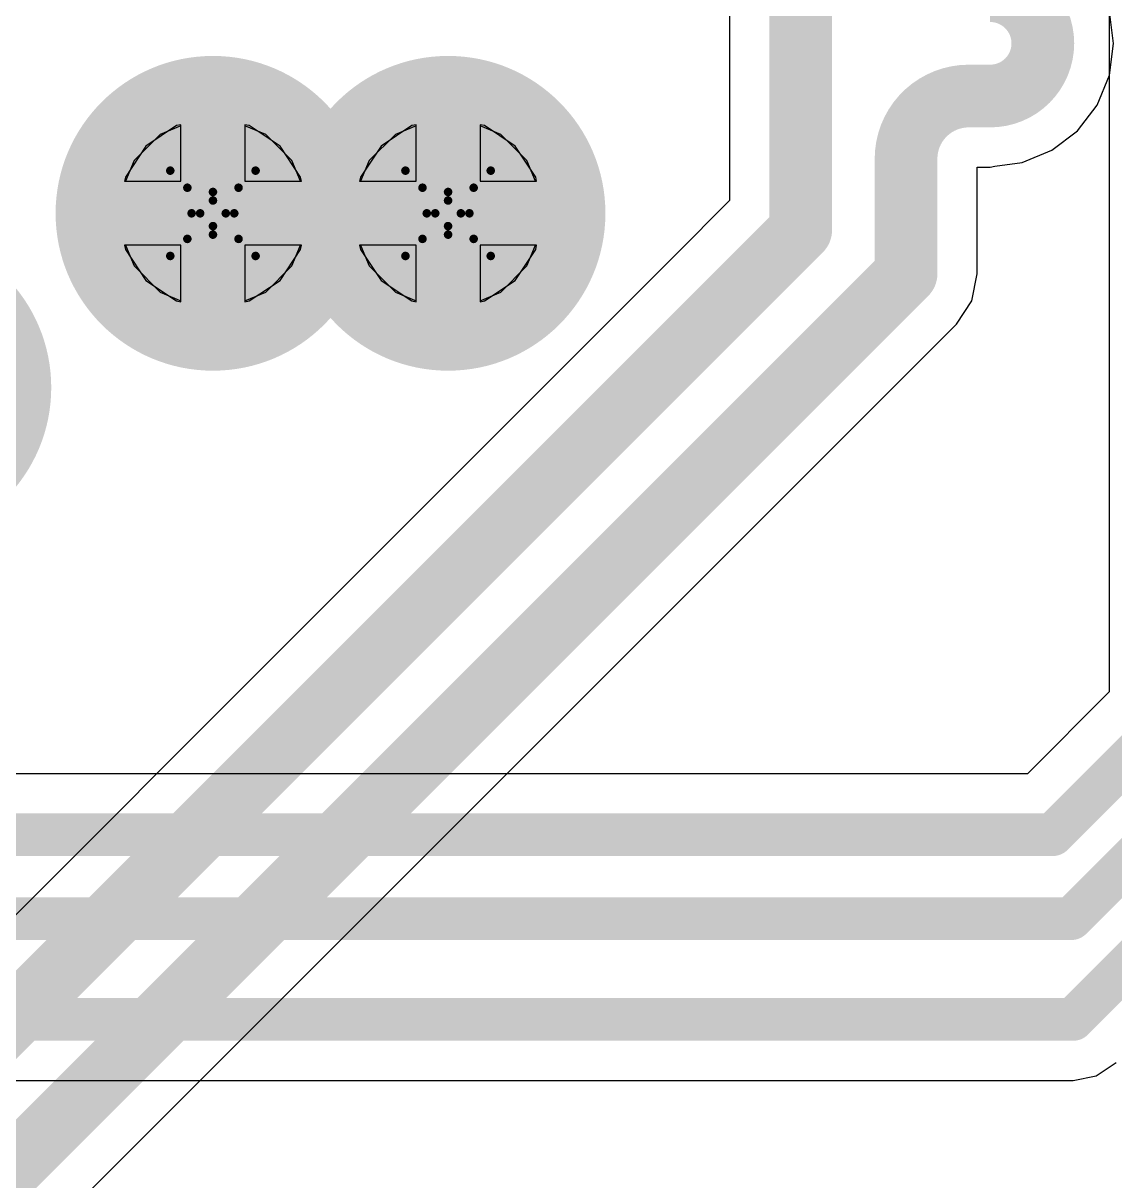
# Model space of a CAD drawing. Header units: millimetres. Extents: x -0.2 to 11.1, y -5.4 to 4.7.
# Drawn here: x 2.2153 to 2.4713, y 1.1 to 1.3713 of the extents above; entities that cross this region are included whole.
import ezdxf

# ---------------------------------------------------------------- set-up
doc = ezdxf.new("R2010")
doc.units = ezdxf.units.MM
doc.header["$MEASUREMENT"] = 0
for name, color, linetype in [('BottomLayer', 5, 'Continuous'), ('DrillDrawing', 1, 'Continuous'), ('InternalPlane1', 76, 'Continuous'), ('InternalPlane2', 16, 'Continuous'), ('TopLayer', 1, 'Continuous'), ('ViaHoleLayer', 16, 'Continuous')]:
    doc.layers.add(name, color=color, linetype=linetype)

msp = doc.modelspace()

# ---------------------------------------------------------------- hatches: boundary and pattern name
at = {"layer": 'BottomLayer'}
h = msp.add_hatch(color=5, dxfattribs=at)
edge = h.paths.add_edge_path()
edge.add_arc((2.25984, 1.32677), 0.01181, 0, 360)
h = msp.add_hatch(color=5, dxfattribs=at)
edge = h.paths.add_edge_path()
edge.add_arc((2.31496, 1.32677), 0.01181, 0, 360)
at = {"layer": 'InternalPlane2'}
h = msp.add_hatch(color=16, dxfattribs=at)
edge = h.paths.add_edge_path()
edge.add_arc((2.25984, 1.32677), 0.03689, 0, 360)
h = msp.add_hatch(color=16, dxfattribs=at)
edge = h.paths.add_edge_path()
edge.add_arc((2.31496, 1.32677), 0.03689, 0, 360)
h = msp.add_hatch(color=16, dxfattribs=at)
edge = h.paths.add_edge_path()
edge.add_arc((2.18504, 1.28593), 0.03689, 0, 360)
at = {"layer": 'TopLayer'}
h = msp.add_hatch(color=1, dxfattribs=at)
edge = h.paths.add_edge_path()
edge.add_arc((2.25984, 1.32677), 0.01181, 0, 360)
h = msp.add_hatch(color=1, dxfattribs=at)
edge = h.paths.add_edge_path()
edge.add_arc((2.31496, 1.32677), 0.01181, 0, 360)
at = {"layer": 'ViaHoleLayer'}
h = msp.add_hatch(color=16, dxfattribs=at)
edge = h.paths.add_edge_path()
edge.add_arc((2.25984, 1.32677), 0.00689, 0, 360)
h = msp.add_hatch(color=16, dxfattribs=at)
edge = h.paths.add_edge_path()
edge.add_arc((2.31496, 1.32677), 0.00689, 0, 360)

# ---------------------------------------------------------------- linework, layer by layer
at = {"layer": 'BottomLayer'}
for p, q in [((2.46998, 1.47055), (2.46998, 1.21457)), ((2.25133, 1.34732), (2.24412, 1.3425)), ((2.25234, 1.34752), (2.25133, 1.34732)), ((2.25234, 1.33427), (2.25234, 1.34752)), ((2.26835, 1.34732), (2.26734, 1.34752)), ((2.26734, 1.34752), (2.26734, 1.33427)), ((2.27557, 1.3425), (2.26835, 1.34732)), ((2.30645, 1.34732), (2.29924, 1.3425)), ((2.30746, 1.34752), (2.30645, 1.34732)), ((2.30746, 1.33427), (2.30746, 1.34752)), ((2.32347, 1.34732), (2.32246, 1.34752)), ((2.32246, 1.34752), (2.32246, 1.33427)), ((2.33069, 1.3425), (2.32347, 1.34732)), ((2.24412, 1.3425), (2.2393, 1.33528)), ((2.28039, 1.33528), (2.27557, 1.3425)), ((2.29924, 1.3425), (2.29442, 1.33528)), ((2.33551, 1.33528), (2.33069, 1.3425)), ((2.2393, 1.33528), (2.2391, 1.33427)), ((2.28059, 1.33427), (2.28039, 1.33528)), ((2.29442, 1.33528), (2.29421, 1.33427)), ((2.33571, 1.33427), (2.33551, 1.33528)), ((2.2391, 1.33427), (2.25234, 1.33427)), ((2.26734, 1.33427), (2.28059, 1.33427)), ((2.29421, 1.33427), (2.30746, 1.33427)), ((2.32246, 1.33427), (2.33571, 1.33427)), ((2.25234, 1.31927), (2.2391, 1.31927)), ((2.2391, 1.31927), (2.2393, 1.31826)), ((2.25234, 1.30603), (2.25234, 1.31927)), ((2.28059, 1.31927), (2.26734, 1.31927)), ((2.26734, 1.31927), (2.26734, 1.30603)), ((2.28039, 1.31826), (2.28059, 1.31927)), ((2.30746, 1.31927), (2.29421, 1.31927)), ((2.29421, 1.31927), (2.29442, 1.31826)), ((2.30746, 1.30603), (2.30746, 1.31927)), ((2.33571, 1.31927), (2.32246, 1.31927)), ((2.32246, 1.31927), (2.32246, 1.30603)), ((2.33551, 1.31826), (2.33571, 1.31927)), ((2.2393, 1.31826), (2.24412, 1.31105)), ((2.27557, 1.31105), (2.28039, 1.31826)), ((2.29442, 1.31826), (2.29924, 1.31105)), ((2.33069, 1.31105), (2.33551, 1.31826)), ((2.24412, 1.31105), (2.25133, 1.30623)), ((2.26835, 1.30623), (2.27557, 1.31105)), ((2.29924, 1.31105), (2.30645, 1.30623)), ((2.32347, 1.30623), (2.33069, 1.31105)), ((2.25133, 1.30623), (2.25234, 1.30603)), ((2.26734, 1.30603), (2.26835, 1.30623)), ((2.30645, 1.30623), (2.30746, 1.30603)), ((2.32246, 1.30603), (2.32347, 1.30623)), ((2.46998, 1.21457), (2.45078, 1.19538)), ((2.45078, 1.19538), (2.07678, 1.19538)), ((2.46693, 1.12461), (2.47156, 1.1277)), ((2.10223, 1.12352), (2.46147, 1.12352)), ((2.46147, 1.12352), (2.46693, 1.12461)), ((2.46147, 1.12352), (2.46147, 1.12352))]:
    msp.add_line(p, q, dxfattribs=at)
at = {"layer": 'BottomLayer', "const_width": 0.01}
for points in [[(2.45669, 1.1811), (2.48425, 1.20866)], [(2.46105, 1.16142), (2.50125, 1.20162)], [(2.46147, 1.1378), (2.51825, 1.19458)], [(2.07087, 1.1811), (2.45669, 1.1811)], [(2.0315, 1.16142), (2.46105, 1.16142)], [(2.0868, 1.1378), (2.46147, 1.1378)]]:
    msp.add_lwpolyline(points, dxfattribs=at)
at = {"layer": 'BottomLayer', "const_width": 0.005}
for points in [[(2.45419, 1.1811, 1), (2.45919, 1.1811, 1)], [(2.45419, 1.1811, 1), (2.45919, 1.1811, 1)], [(2.45855, 1.16142, 1), (2.46355, 1.16142, 1)], [(2.45855, 1.16142, 1), (2.46355, 1.16142, 1)], [(2.45897, 1.1378, 1), (2.46397, 1.1378, 1)], [(2.45897, 1.1378, 1), (2.46397, 1.1378, 1)]]:
    msp.add_lwpolyline(points, format="xyb", close=True, dxfattribs=at)
at = {"layer": 'DrillDrawing', "const_width": 0.002}
for points in [[(2.24984, 1.33677), (2.25984, 1.33177)], [(2.24984, 1.33677), (2.25484, 1.32677)], [(2.25984, 1.33177), (2.26984, 1.33677)], [(2.26484, 1.32677), (2.26984, 1.33677)], [(2.30496, 1.33677), (2.31496, 1.33177)], [(2.30496, 1.33677), (2.30996, 1.32677)], [(2.31496, 1.33177), (2.32496, 1.33677)], [(2.31996, 1.32677), (2.32496, 1.33677)], [(2.25384, 1.33277), (2.25984, 1.32977)], [(2.25384, 1.33277), (2.25684, 1.32677)], [(2.25984, 1.32977), (2.26584, 1.33277)], [(2.26284, 1.32677), (2.26584, 1.33277)], [(2.30896, 1.33277), (2.31496, 1.32977)], [(2.30896, 1.33277), (2.31196, 1.32677)], [(2.31496, 1.32977), (2.32096, 1.33277)], [(2.31796, 1.32677), (2.32096, 1.33277)], [(2.24984, 1.31677), (2.25484, 1.32677)], [(2.25384, 1.32077), (2.25684, 1.32677)], [(2.26284, 1.32677), (2.26584, 1.32077)], [(2.26484, 1.32677), (2.26984, 1.31677)], [(2.30496, 1.31677), (2.30996, 1.32677)], [(2.30896, 1.32077), (2.31196, 1.32677)], [(2.31796, 1.32677), (2.32096, 1.32077)], [(2.31996, 1.32677), (2.32496, 1.31677)], [(2.25384, 1.32077), (2.25984, 1.32377)], [(2.25984, 1.32377), (2.26584, 1.32077)], [(2.30896, 1.32077), (2.31496, 1.32377)], [(2.31496, 1.32377), (2.32096, 1.32077)], [(2.24984, 1.31677), (2.25984, 1.32177)], [(2.25984, 1.32177), (2.26984, 1.31677)], [(2.30496, 1.31677), (2.31496, 1.32177)], [(2.31496, 1.32177), (2.32496, 1.31677)]]:
    msp.add_lwpolyline(points, dxfattribs=at)
at = {"layer": 'DrillDrawing', "const_width": 0.001}
for points in [[(2.24934, 1.33677, 1), (2.25034, 1.33677, 1)], [(2.24934, 1.33677, 1), (2.25034, 1.33677, 1)], [(2.26934, 1.33677, 1), (2.27034, 1.33677, 1)], [(2.26934, 1.33677, 1), (2.27034, 1.33677, 1)], [(2.30446, 1.33677, 1), (2.30546, 1.33677, 1)], [(2.30446, 1.33677, 1), (2.30546, 1.33677, 1)], [(2.32446, 1.33677, 1), (2.32546, 1.33677, 1)], [(2.32446, 1.33677, 1), (2.32546, 1.33677, 1)], [(2.25334, 1.33277, 1), (2.25434, 1.33277, 1)], [(2.25334, 1.33277, 1), (2.25434, 1.33277, 1)], [(2.25934, 1.33177, 1), (2.26034, 1.33177, 1)], [(2.25934, 1.33177, 1), (2.26034, 1.33177, 1)], [(2.26534, 1.33277, 1), (2.26634, 1.33277, 1)], [(2.26534, 1.33277, 1), (2.26634, 1.33277, 1)], [(2.30846, 1.33277, 1), (2.30946, 1.33277, 1)], [(2.30846, 1.33277, 1), (2.30946, 1.33277, 1)], [(2.31446, 1.33177, 1), (2.31546, 1.33177, 1)], [(2.31446, 1.33177, 1), (2.31546, 1.33177, 1)], [(2.32046, 1.33277, 1), (2.32146, 1.33277, 1)], [(2.32046, 1.33277, 1), (2.32146, 1.33277, 1)], [(2.25934, 1.32977, 1), (2.26034, 1.32977, 1)], [(2.25934, 1.32977, 1), (2.26034, 1.32977, 1)], [(2.31446, 1.32977, 1), (2.31546, 1.32977, 1)], [(2.31446, 1.32977, 1), (2.31546, 1.32977, 1)], [(2.25434, 1.32677, 1), (2.25534, 1.32677, 1)], [(2.25434, 1.32677, 1), (2.25534, 1.32677, 1)], [(2.25634, 1.32677, 1), (2.25734, 1.32677, 1)], [(2.25634, 1.32677, 1), (2.25734, 1.32677, 1)], [(2.26234, 1.32677, 1), (2.26334, 1.32677, 1)], [(2.26234, 1.32677, 1), (2.26334, 1.32677, 1)], [(2.26434, 1.32677, 1), (2.26534, 1.32677, 1)], [(2.26434, 1.32677, 1), (2.26534, 1.32677, 1)], [(2.30946, 1.32677, 1), (2.31046, 1.32677, 1)], [(2.30946, 1.32677, 1), (2.31046, 1.32677, 1)], [(2.31146, 1.32677, 1), (2.31246, 1.32677, 1)], [(2.31146, 1.32677, 1), (2.31246, 1.32677, 1)], [(2.31746, 1.32677, 1), (2.31846, 1.32677, 1)], [(2.31746, 1.32677, 1), (2.31846, 1.32677, 1)], [(2.31946, 1.32677, 1), (2.32046, 1.32677, 1)], [(2.31946, 1.32677, 1), (2.32046, 1.32677, 1)], [(2.25934, 1.32377, 1), (2.26034, 1.32377, 1)], [(2.25934, 1.32377, 1), (2.26034, 1.32377, 1)], [(2.31446, 1.32377, 1), (2.31546, 1.32377, 1)], [(2.31446, 1.32377, 1), (2.31546, 1.32377, 1)], [(2.25334, 1.32077, 1), (2.25434, 1.32077, 1)], [(2.25334, 1.32077, 1), (2.25434, 1.32077, 1)], [(2.25934, 1.32177, 1), (2.26034, 1.32177, 1)], [(2.25934, 1.32177, 1), (2.26034, 1.32177, 1)], [(2.26534, 1.32077, 1), (2.26634, 1.32077, 1)], [(2.26534, 1.32077, 1), (2.26634, 1.32077, 1)], [(2.30846, 1.32077, 1), (2.30946, 1.32077, 1)], [(2.30846, 1.32077, 1), (2.30946, 1.32077, 1)], [(2.31446, 1.32177, 1), (2.31546, 1.32177, 1)], [(2.31446, 1.32177, 1), (2.31546, 1.32177, 1)], [(2.32046, 1.32077, 1), (2.32146, 1.32077, 1)], [(2.32046, 1.32077, 1), (2.32146, 1.32077, 1)], [(2.24934, 1.31677, 1), (2.25034, 1.31677, 1)], [(2.24934, 1.31677, 1), (2.25034, 1.31677, 1)], [(2.26934, 1.31677, 1), (2.27034, 1.31677, 1)], [(2.26934, 1.31677, 1), (2.27034, 1.31677, 1)], [(2.30446, 1.31677, 1), (2.30546, 1.31677, 1)], [(2.30446, 1.31677, 1), (2.30546, 1.31677, 1)], [(2.32446, 1.31677, 1), (2.32546, 1.31677, 1)], [(2.32446, 1.31677, 1), (2.32546, 1.31677, 1)]]:
    msp.add_lwpolyline(points, format="xyb", close=True, dxfattribs=at)
at = {"layer": 'InternalPlane1', "const_width": 0.01}
for points in [[(2.25065, 1.35204, -0.176327), (2.26904, 1.35204)], [(2.30576, 1.35204, -0.176327), (2.32416, 1.35204)], [(2.23457, 1.31757, -0.176327), (2.23457, 1.33597)], [(2.28511, 1.33597, -0.176327), (2.28511, 1.31757)], [(2.28969, 1.31757, -0.176327), (2.28969, 1.33597)], [(2.34023, 1.33597, -0.176327), (2.34023, 1.31757)], [(2.26904, 1.3015, -0.176327), (2.25065, 1.3015)], [(2.32416, 1.3015, -0.176327), (2.30576, 1.3015)], [(2.21031, 1.29512, -0.176327), (2.21031, 1.27673)]]:
    msp.add_lwpolyline(points, format="xyb", dxfattribs=at)
at = {"layer": 'InternalPlane1', "const_width": 0.005}
for points in [[(2.24815, 1.35204, 1), (2.25315, 1.35204, 1)], [(2.26654, 1.35204, 1), (2.27154, 1.35204, 1)], [(2.30326, 1.35204, 1), (2.30826, 1.35204, 1)], [(2.32166, 1.35204, 1), (2.32666, 1.35204, 1)], [(2.23207, 1.33597, 1), (2.23707, 1.33597, 1)], [(2.28261, 1.33597, 1), (2.28761, 1.33597, 1)], [(2.28719, 1.33597, 1), (2.29219, 1.33597, 1)], [(2.33773, 1.33597, 1), (2.34273, 1.33597, 1)], [(2.23207, 1.31757, 1), (2.23707, 1.31757, 1)], [(2.28261, 1.31757, 1), (2.28761, 1.31757, 1)], [(2.28719, 1.31757, 1), (2.29219, 1.31757, 1)], [(2.33773, 1.31757, 1), (2.34273, 1.31757, 1)], [(2.24815, 1.3015, 1), (2.25315, 1.3015, 1)], [(2.26654, 1.3015, 1), (2.27154, 1.3015, 1)], [(2.30326, 1.3015, 1), (2.30826, 1.3015, 1)], [(2.32166, 1.3015, 1), (2.32666, 1.3015, 1)]]:
    msp.add_lwpolyline(points, format="xyb", close=True, dxfattribs=at)
at = {"layer": 'TopLayer'}
for p, q in [((2.38097, 1.40352), (2.38097, 1.32974)), ((2.471, 1.36661), (2.47001, 1.3741)), ((2.47001, 1.35912), (2.471, 1.36661)), ((2.46712, 1.35214), (2.47001, 1.35912)), ((2.46252, 1.34614), (2.46712, 1.35214)), ((2.25234, 1.34727), (2.24749, 1.34526)), ((2.25234, 1.33427), (2.25234, 1.34727)), ((2.2722, 1.34526), (2.26734, 1.34727)), ((2.26734, 1.34727), (2.26734, 1.33427)), ((2.30746, 1.34727), (2.30261, 1.34526)), ((2.30746, 1.33427), (2.30746, 1.34727)), ((2.32732, 1.34526), (2.32246, 1.34727)), ((2.32246, 1.34727), (2.32246, 1.33427)), ((2.45653, 1.34154), (2.46252, 1.34614)), ((2.24749, 1.34526), (2.24135, 1.33913)), ((2.27833, 1.33913), (2.2722, 1.34526)), ((2.30261, 1.34526), (2.29647, 1.33913)), ((2.33345, 1.33913), (2.32732, 1.34526)), ((2.44955, 1.33865), (2.45653, 1.34154)), ((2.24135, 1.33913), (2.23934, 1.33427)), ((2.28034, 1.33427), (2.27833, 1.33913)), ((2.29647, 1.33913), (2.29446, 1.33427)), ((2.33546, 1.33427), (2.33345, 1.33913)), ((2.44314, 1.33781), (2.44955, 1.33865)), ((2.439, 1.3126), (2.439, 1.33759)), ((2.439, 1.33759), (2.44205, 1.33759)), ((2.44205, 1.33759), (2.44314, 1.33781)), ((2.23934, 1.33427), (2.25234, 1.33427)), ((2.26734, 1.33427), (2.28034, 1.33427)), ((2.29446, 1.33427), (2.30746, 1.33427)), ((2.32246, 1.33427), (2.33546, 1.33427)), ((2.38097, 1.32974), (2.36813, 1.3169)), ((2.25234, 1.31927), (2.23934, 1.31927)), ((2.23934, 1.31927), (2.24135, 1.31442)), ((2.25234, 1.30627), (2.25234, 1.31927)), ((2.28034, 1.31927), (2.26734, 1.31927)), ((2.26734, 1.31927), (2.26734, 1.30627)), ((2.27833, 1.31442), (2.28034, 1.31927)), ((2.30746, 1.31927), (2.29446, 1.31927)), ((2.29446, 1.31927), (2.29647, 1.31442)), ((2.30746, 1.30627), (2.30746, 1.31927)), ((2.33546, 1.31927), (2.32246, 1.31927)), ((2.32246, 1.31927), (2.32246, 1.30627)), ((2.33345, 1.31442), (2.33546, 1.31927)), ((2.36813, 1.3169), (2.27561, 1.22439)), ((2.24135, 1.31442), (2.24749, 1.30828)), ((2.2722, 1.30828), (2.27833, 1.31442)), ((2.29647, 1.31442), (2.30261, 1.30828)), ((2.32732, 1.30828), (2.33345, 1.31442)), ((2.43774, 1.30623), (2.439, 1.3126)), ((2.24749, 1.30828), (2.25234, 1.30627)), ((2.26734, 1.30627), (2.2722, 1.30828)), ((2.30261, 1.30828), (2.30746, 1.30627)), ((2.32246, 1.30627), (2.32732, 1.30828)), ((2.43412, 1.30082), (2.43774, 1.30623)), ((2.42904, 1.29573), (2.43412, 1.30082)), ((2.09693, 0.96363), (2.42904, 1.29573)), ((2.27561, 1.22439), (2.04378, 0.99255))]:
    msp.add_line(p, q, dxfattribs=at)
at = {"layer": 'TopLayer', "const_width": 0.0147}
for points in [[(2.39764, 1.32283), (2.39764, 1.48973)], [(2.43703, 1.35426), (2.44205, 1.35426)], [(2.42233, 1.3126), (2.42233, 1.33957)], [(2.37992, 1.30512), (2.39764, 1.32283)], [(2.41725, 1.30752), (2.42233, 1.3126)], [(2.08026, 0.97053), (2.41725, 1.30752)], [(2.2874, 1.2126), (2.37992, 1.30512)], [(2.05556, 0.98076), (2.2874, 1.2126)]]:
    msp.add_lwpolyline(points, dxfattribs=at)
for points in [[(2.44205, 1.37896, -1), (2.44205, 1.35426)], [(2.42233, 1.33957, -0.414214), (2.43703, 1.35426)]]:
    msp.add_lwpolyline(points, format="xyb", dxfattribs=at)
at = {"layer": 'TopLayer', "const_width": 0.00735}
for points in [[(2.43336, 1.35426, 1), (2.44071, 1.35426, 1)], [(2.43336, 1.35426, 1), (2.44071, 1.35426, 1)], [(2.43838, 1.35426, 1), (2.44573, 1.35426, 1)], [(2.43838, 1.35426, 1), (2.44573, 1.35426, 1)], [(2.41866, 1.33957, 1), (2.42601, 1.33957, 1)], [(2.41866, 1.33957, 1), (2.42601, 1.33957, 1)], [(2.39396, 1.32283, 1), (2.40131, 1.32283, 1)], [(2.39396, 1.32283, 1), (2.40131, 1.32283, 1)], [(2.41866, 1.3126, 1), (2.42601, 1.3126, 1)], [(2.41866, 1.3126, 1), (2.42601, 1.3126, 1)], [(2.41358, 1.30752, 1), (2.42092, 1.30752, 1)], [(2.41358, 1.30752, 1), (2.42092, 1.30752, 1)], [(2.37625, 1.30512, 1), (2.3836, 1.30512, 1)], [(2.37625, 1.30512, 1), (2.3836, 1.30512, 1)], [(2.28373, 1.2126, 1), (2.29108, 1.2126, 1)], [(2.28373, 1.2126, 1), (2.29108, 1.2126, 1)]]:
    msp.add_lwpolyline(points, format="xyb", close=True, dxfattribs=at)

doc.saveas('drawing.dxf')
